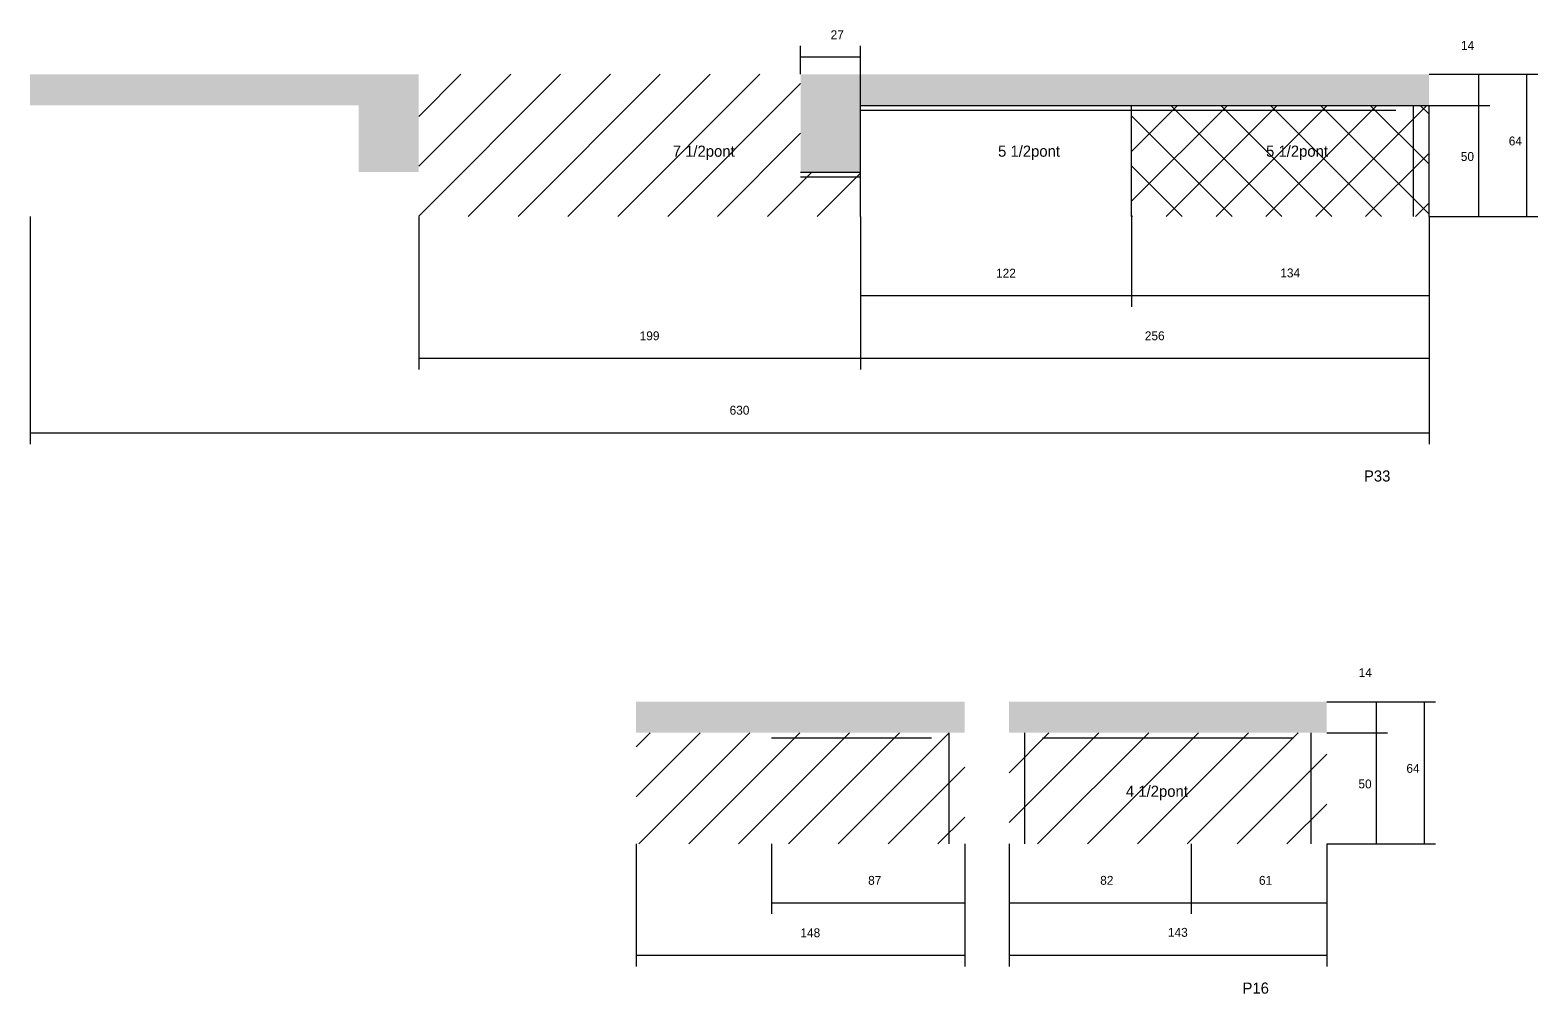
# Model space of a CAD drawing. Header units: metres. Extents: x 6590 to 8234, y 3216 to 4566.
# Drawn here: x 6590 to 7269, y 4036 to 4469 of the extents above; entities that cross this region are included whole.
import ezdxf

# ---------------------------------------------------------------- set-up
doc = ezdxf.new("R2010")
doc.units = ezdxf.units.M
for name, color, linetype in [('COTA', 4, 'Continuous'), ('Cota Seção (2x)', 4, 'Continuous'), ('NOMENCLATURA', 7, 'Continuous'), ('Painéis', 200, 'Continuous'), ('REAPROVEITAMENTO', 251, 'Continuous'), ('SARR_2.2x7', 40, 'Continuous')]:
    doc.layers.add(name, color=color, linetype=linetype)

msp = doc.modelspace()

# ---------------------------------------------------------------- hatches: boundary and pattern name
at = {"layer": 'COTA'}
h = msp.add_hatch(dxfattribs=at)
h.set_pattern_fill('AR-CONC', scale=0.03)
h.paths.add_polyline_path([(6765.4, 4405.5), (6765.4, 4449.5), (6765.4, 4449.5), (6590.4, 4449.5), (6590.4, 4449.5), (6590.4, 4435.5), (6590.4, 4435.5), (6738.4, 4435.5), (6738.4, 4435.5), (6738.4, 4405.5), (6738.4, 4405.5), (6765.4, 4405.5)])
h = msp.add_hatch(dxfattribs=at)
h.set_pattern_fill('AR-CONC', scale=0.03)
h.paths.add_polyline_path([(6937.4, 4449.5), (6937.4, 4405.5), (6937.4, 4405.5), (6964.4, 4405.5), (6964.4, 4405.5), (6964.4, 4435.5), (6964.4, 4435.5), (7220.4, 4435.5), (7220.4, 4435.5), (7220.4, 4449.5), (7220.4, 4449.5), (6937.4, 4449.5)])
h = msp.add_hatch(dxfattribs=at)
h.set_pattern_fill('AR-CONC', scale=0.03)
h.paths.add_polyline_path([(7011.3, 4153.1), (7011.3, 4167.1), (7011.3, 4167.1), (6863.3, 4167.1), (6863.3, 4167.1), (6863.3, 4153.1), (6863.3, 4153.1), (7011.3, 4153.1)])
h = msp.add_hatch(dxfattribs=at)
h.set_pattern_fill('AR-CONC', scale=0.03)
h.paths.add_polyline_path([(7174.3, 4153.1), (7174.3, 4167.1), (7174.3, 4167.1), (7031.3, 4167.1), (7031.3, 4167.1), (7031.3, 4153.1), (7031.3, 4153.1), (7174.3, 4153.1)])
at = {"layer": 'REAPROVEITAMENTO'}
h = msp.add_hatch(dxfattribs=at)
h.set_pattern_fill('ANSI31', scale=5)
h.paths.add_polyline_path([(6937.4, 4405.5), (6937.4, 4449.5), (6937.4, 4449.5), (6765.4, 4449.5), (6765.4, 4449.5), (6765.4, 4385.5), (6765.4, 4385.5), (6964.4, 4385.5), (6964.4, 4385.5), (6964.4, 4405.5), (6964.4, 4405.5), (6937.4, 4405.5)])
h = msp.add_hatch(dxfattribs=at)
h.set_pattern_fill('ANSI37', scale=5)
h.paths.add_polyline_path([(7220.4, 4435.5), (7086.4, 4435.5), (7086.4, 4435.5), (7086.4, 4385.5), (7086.4, 4385.5), (7220.4, 4385.5), (7220.4, 4385.5), (7220.4, 4435.5)])
h = msp.add_hatch(dxfattribs=at)
h.set_pattern_fill('ANSI31', scale=5)
h.paths.add_polyline_path([(6863.3, 4103.1), (7011.3, 4103.1), (7011.3, 4103.1), (7011.3, 4153.1), (7011.3, 4153.1), (6863.3, 4153.1), (6863.3, 4153.1), (6863.3, 4103.1)])
h = msp.add_hatch(dxfattribs=at)
h.set_pattern_fill('ANSI31', scale=5)
h.paths.add_polyline_path([(7031.3, 4103.1), (7174.3, 4103.1), (7174.3, 4103.1), (7174.3, 4153.1), (7174.3, 4153.1), (7031.3, 4153.1), (7031.3, 4153.1), (7031.3, 4103.1)])

# ---------------------------------------------------------------- linework, layer by layer
at = {"layer": 'COTA'}
for p, q in [((6937.4, 4449.5), (6937.4, 4462.3)), ((6964.4, 4435.5), (6964.4, 4462.3)), ((6937.4, 4457.3), (6964.4, 4457.3)), ((7220.4, 4449.5), (7247.8, 4449.5)), ((7220.4, 4449.5), (7269.4, 4449.5)), ((7242.8, 4435.5), (7242.8, 4449.5)), ((7264.4, 4385.5), (7264.4, 4449.5)), ((7220.4, 4435.5), (7247.8, 4435.5)), ((7220.4, 4435.5), (7247.8, 4435.5)), ((7242.8, 4385.5), (7242.8, 4435.5)), ((6590.4, 4385.5), (6590.4, 4283.1)), ((6765.4, 4385.5), (6765.4, 4316.7)), ((6964.4, 4385.5), (6964.4, 4316.7)), ((6964.4, 4385.5), (6964.4, 4316.7)), ((7220.4, 4385.5), (7247.8, 4385.5)), ((7220.4, 4385.5), (7269.4, 4385.5)), ((7220.4, 4385.5), (7220.4, 4283.1)), ((7220.4, 4385.5), (7220.4, 4316.7)), ((6765.4, 4321.7), (6964.4, 4321.7)), ((6964.4, 4321.7), (7220.4, 4321.7)), ((6590.4, 4288.1), (7220.4, 4288.1)), ((7174.3, 4167.1), (7201.7, 4167.1)), ((7174.3, 4167.1), (7223.3, 4167.1)), ((7196.7, 4153.1), (7196.7, 4167.1)), ((7218.3, 4103.1), (7218.3, 4167.1)), ((7174.3, 4153.1), (7201.7, 4153.1)), ((7174.3, 4153.1), (7201.7, 4153.1)), ((7196.7, 4103.1), (7196.7, 4153.1)), ((6863.3, 4103.1), (6863.3, 4048)), ((6924.3, 4103.1), (6924.3, 4071.6)), ((7011.3, 4103.1), (7011.3, 4071.6)), ((7011.3, 4103.1), (7011.3, 4048)), ((7031.3, 4103.1), (7031.3, 4071.6)), ((7031.3, 4103.1), (7031.3, 4048)), ((7113.3, 4103.1), (7113.3, 4071.6)), ((7113.3, 4103.1), (7113.3, 4071.6)), ((7174.3, 4103.1), (7174.3, 4071.6)), ((7174.3, 4103.1), (7174.3, 4048)), ((7174.3, 4103.1), (7201.7, 4103.1)), ((7174.3, 4103.1), (7223.3, 4103.1)), ((6924.3, 4076.6), (7011.3, 4076.6)), ((7031.3, 4076.6), (7113.3, 4076.6)), ((7113.3, 4076.6), (7174.3, 4076.6)), ((6863.3, 4053), (7011.3, 4053)), ((7031.3, 4053), (7174.3, 4053))]:
    msp.add_line(p, q, dxfattribs=at)
at = {"layer": 'Cota Seção (2x)'}
for p, q in [((6964.4, 4385.5), (6964.4, 4344.9)), ((7086.4, 4385.5), (7086.4, 4344.9)), ((7086.4, 4385.5), (7086.4, 4344.9)), ((7220.4, 4385.5), (7220.4, 4344.9)), ((6964.4, 4349.9), (7086.4, 4349.9)), ((7086.4, 4349.9), (7220.4, 4349.9))]:
    msp.add_line(p, q, dxfattribs=at)
at = {"layer": 'Painéis'}
for p, q in [((6964.4, 4435.5), (7220.4, 4435.5)), ((6964.4, 4385.5), (6964.4, 4435.5)), ((7086.4, 4385.5), (7086.4, 4435.5)), ((7220.4, 4385.5), (7220.4, 4435.5)), ((6937.4, 4405.5), (6964.4, 4405.5))]:
    msp.add_line(p, q, dxfattribs=at)
at = {"layer": 'SARR_2.2x7'}
for p, q in [((7213.4, 4385.5), (7213.4, 4435.5)), ((6964.4, 4433.3), (7205.4, 4433.3)), ((6937.4, 4403.3), (6964.4, 4403.3)), ((6924.3, 4150.9), (6996.3, 4150.9)), ((7004.3, 4103.1), (7004.3, 4153.1)), ((7038.3, 4103.1), (7038.3, 4153.1)), ((7046.3, 4150.9), (7113.3, 4150.9)), ((7113.3, 4150.9), (7159.3, 4150.9)), ((7167.3, 4103.1), (7167.3, 4153.1))]:
    msp.add_line(p, q, dxfattribs=at)

# ---------------------------------------------------------------- texts
at = {"layer": 'COTA'}
for s, p in [('27', (6950.9, 4465.3)), ('14', (7234.8, 4460.5)), ('64', (7256.3, 4417.5)), ('50', (7234.7, 4410.5)), ('199', (6864.9, 4329.8)), ('256', (7092.4, 4329.8)), ('630', (6905.4, 4296.3)), ('14', (7188.7, 4178.2)), ('64', (7210.2, 4135.1)), ('50', (7188.6, 4128.1)), ('87', (6967.8, 4084.7)), ('82', (7072.3, 4084.7)), ('61', (7143.8, 4084.7)), ('148', (6937.3, 4061.1)), ('143', (7102.8, 4061.3))]:
    msp.add_text(s, height=4, dxfattribs=at).set_placement(p)
at = {"layer": 'Cota Seção (2x)'}
for s, p in [('122', (7025.4, 4358)), ('134', (7153.4, 4358.1))]:
    msp.add_text(s, height=4, dxfattribs=at).set_placement(p)
at = {"layer": 'NOMENCLATURA'}
for s, p in [('7 1/2pont', (6879.8, 4412.4)), ('5 1/2pont', (7026.3, 4412.4)), ('5 1/2pont', (7147, 4412.4)), ('P33', (7191.1, 4266.2)), ('4 1/2pont', (7083.9, 4124.3)), ('P16', (7136.4, 4035.7))]:
    msp.add_text(s, height=5, dxfattribs=at).set_placement(p)

doc.saveas('drawing.dxf')
